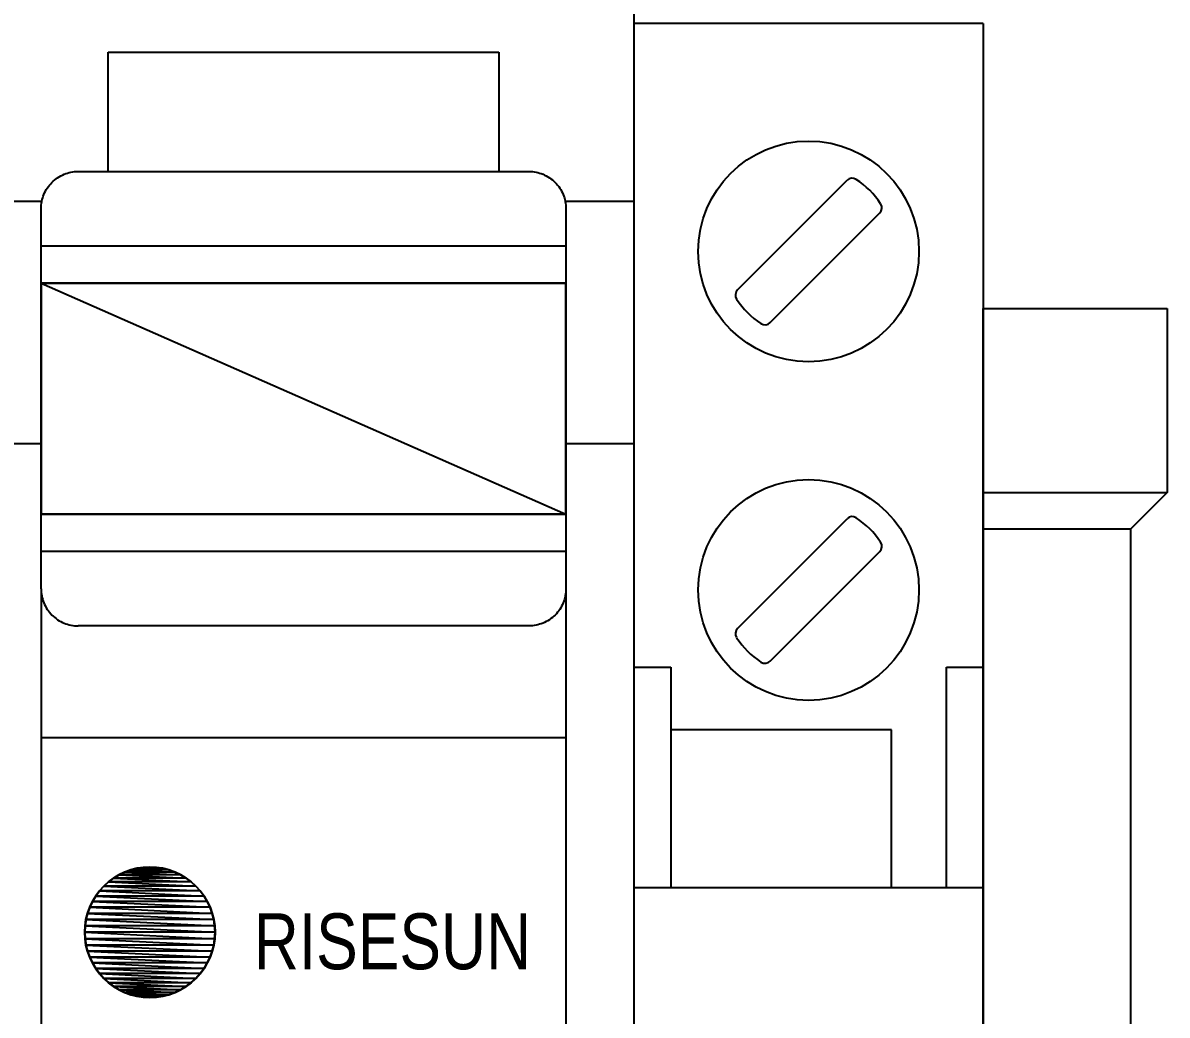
# Model space of a CAD drawing. Header units: millimetres. Extents: x 173893 to 258446, y -176540 to -123824.
# Drawn here: x 188289.47 to 188320.59, y -151208.83 to -151181.86 of the extents above; entities that cross this region are included whole.
import ezdxf

# ---------------------------------------------------------------- set-up
doc = ezdxf.new("R2010")
doc.units = ezdxf.units.MM
doc.header["$LTSCALE"] = 3
doc.linetypes.add('NEW_LINE159', pattern=[0.7, 0.5, -0.2])
doc.layers.add('1', color=3, linetype='Continuous')
doc.layers.add('DUT', color=7, linetype='Continuous')
doc.styles.add('Arial', font='arial.ttf')

msp = doc.modelspace()

# ---------------------------------------------------------------- linework, layer by layer
for p, q in [((188306.09, -151169.6), (188306.09, -151249.082)), ((188291.788, -151185.902), (188291.788, -151182.662)), ((188291.788, -151182.662), (188302.42, -151182.662)), ((188302.42, -151182.662), (188302.42, -151185.902)), ((188290.376, -151186.1), (188290.417, -151186.072)), ((188290.417, -151186.072), (188290.458, -151186.045)), ((188290.458, -151186.045), (188290.501, -151186.021)), ((188290.501, -151186.021), (188290.546, -151185.999)), ((188290.546, -151185.999), (188290.591, -151185.979)), ((188290.591, -151185.979), (188290.637, -151185.961)), ((188290.637, -151185.961), (188290.684, -151185.945)), ((188290.684, -151185.945), (188290.731, -151185.932)), ((188290.731, -151185.932), (188290.78, -151185.921)), ((188290.78, -151185.921), (188290.829, -151185.913)), ((188290.829, -151185.913), (188290.878, -151185.907)), ((188290.878, -151185.907), (188290.928, -151185.903)), ((188290.928, -151185.903), (188290.978, -151185.902)), ((188290.978, -151185.902), (188291.788, -151185.902)), ((188291.788, -151185.902), (188302.42, -151185.902)), ((188302.42, -151185.902), (188303.23, -151185.902)), ((188303.23, -151185.902), (188303.23, -151185.902)), ((188303.23, -151185.902), (188303.28, -151185.903)), ((188303.28, -151185.903), (188303.33, -151185.907)), ((188303.33, -151185.907), (188303.379, -151185.913)), ((188303.379, -151185.913), (188303.428, -151185.921)), ((188303.428, -151185.921), (188303.476, -151185.932)), ((188303.476, -151185.932), (188303.524, -151185.945)), ((188303.524, -151185.945), (188303.571, -151185.961)), ((188303.571, -151185.961), (188303.617, -151185.979)), ((188303.617, -151185.979), (188303.662, -151185.999)), ((188303.662, -151185.999), (188303.706, -151186.021)), ((188303.706, -151186.021), (188303.749, -151186.045)), ((188303.749, -151186.045), (188303.791, -151186.072)), ((188303.791, -151186.072), (188303.832, -151186.1)), ((188290.085, -151186.437), (188290.109, -151186.394)), ((188290.109, -151186.394), (188290.136, -151186.352)), ((188290.136, -151186.352), (188290.164, -151186.312)), ((188290.164, -151186.312), (188290.195, -151186.272)), ((188290.195, -151186.272), (188290.228, -151186.235)), ((188290.228, -151186.235), (188290.262, -151186.198)), ((188290.262, -151186.198), (188290.299, -151186.164)), ((188290.262, -151186.198), (188290.262, -151186.198)), ((188290.299, -151186.164), (188290.337, -151186.131)), ((188290.337, -151186.131), (188290.376, -151186.1)), ((188303.832, -151186.1), (188303.871, -151186.131)), ((188303.871, -151186.131), (188303.909, -151186.164)), ((188303.909, -151186.164), (188303.946, -151186.198)), ((188303.946, -151186.198), (188303.946, -151186.198)), ((188303.946, -151186.198), (188303.98, -151186.235)), ((188303.98, -151186.235), (188304.013, -151186.272)), ((188304.013, -151186.272), (188304.043, -151186.312)), ((188304.043, -151186.312), (188304.072, -151186.352)), ((188304.072, -151186.352), (188304.098, -151186.394)), ((188304.098, -151186.394), (188304.123, -151186.437)), ((188288.118, -151186.712), (188289.986, -151186.712)), ((188289.977, -151186.765), (188289.985, -151186.716)), ((188289.985, -151186.716), (188289.996, -151186.667)), ((188289.996, -151186.667), (188290.01, -151186.62)), ((188290.01, -151186.62), (188290.025, -151186.573)), ((188290.025, -151186.573), (188290.043, -151186.527)), ((188290.043, -151186.527), (188290.063, -151186.481)), ((188290.063, -151186.481), (188290.085, -151186.437)), ((188304.123, -151186.437), (188304.145, -151186.481)), ((188304.145, -151186.481), (188304.165, -151186.527)), ((188304.165, -151186.527), (188304.183, -151186.573)), ((188304.183, -151186.573), (188304.198, -151186.62)), ((188304.198, -151186.62), (188304.212, -151186.667)), ((188304.212, -151186.667), (188304.223, -151186.716)), ((188304.222, -151186.712), (188306.09, -151186.712)), ((188304.223, -151186.716), (188304.231, -151186.765)), ((188289.966, -151186.914), (188289.967, -151186.864)), ((188289.966, -151188.939), (188289.966, -151186.914)), ((188289.966, -151186.914), (188289.966, -151186.914)), ((188289.967, -151186.864), (188289.971, -151186.814)), ((188289.971, -151186.814), (188289.977, -151186.765)), ((188304.231, -151186.765), (188304.237, -151186.814)), ((188304.237, -151186.814), (188304.241, -151186.864)), ((188304.241, -151186.864), (188304.242, -151186.914)), ((188304.242, -151186.914), (188304.242, -151188.939)), ((188289.966, -151187.927), (188304.242, -151187.927)), ((188289.966, -151188.939), (188304.242, -151188.939)), ((188289.966, -151195.217), (188289.966, -151188.939)), ((188304.242, -151188.939), (188304.242, -151195.217)), ((188288.118, -151193.293), (188289.986, -151193.293)), ((188304.222, -151193.293), (188306.09, -151193.293)), ((188289.966, -151197.242), (188289.966, -151195.217)), ((188304.242, -151195.217), (188289.966, -151195.217)), ((188304.242, -151195.217), (188304.242, -151197.242)), ((188304.242, -151196.229), (188289.966, -151196.229)), ((188289.966, -151197.242), (188289.966, -151197.242)), ((188289.966, -151197.242), (188289.967, -151197.292)), ((188289.966, -151197.242), (188289.966, -151228.629)), ((188289.967, -151197.292), (188289.971, -151197.342)), ((188304.241, -151197.292), (188304.237, -151197.342)), ((188304.242, -151197.242), (188304.241, -151197.292)), ((188304.242, -151197.242), (188304.242, -151197.242)), ((188304.242, -151197.242), (188304.242, -151228.629)), ((188289.971, -151197.342), (188289.977, -151197.391)), ((188289.977, -151197.391), (188289.985, -151197.44)), ((188289.985, -151197.44), (188289.996, -151197.488)), ((188289.996, -151197.488), (188290.01, -151197.536)), ((188290.01, -151197.536), (188290.025, -151197.583)), ((188290.025, -151197.583), (188290.043, -151197.629)), ((188304.183, -151197.583), (188304.165, -151197.629)), ((188304.198, -151197.536), (188304.183, -151197.583)), ((188304.212, -151197.488), (188304.198, -151197.536)), ((188304.223, -151197.44), (188304.212, -151197.488)), ((188304.231, -151197.391), (188304.223, -151197.44)), ((188304.237, -151197.342), (188304.231, -151197.391)), ((188290.043, -151197.629), (188290.063, -151197.674)), ((188290.063, -151197.674), (188290.085, -151197.718)), ((188290.085, -151197.718), (188290.109, -151197.761)), ((188290.109, -151197.761), (188290.136, -151197.803)), ((188290.136, -151197.803), (188290.164, -151197.844)), ((188290.164, -151197.844), (188290.195, -151197.883)), ((188290.195, -151197.883), (188290.228, -151197.921)), ((188290.228, -151197.921), (188290.262, -151197.958)), ((188303.98, -151197.921), (188303.946, -151197.958)), ((188304.013, -151197.883), (188303.98, -151197.921)), ((188304.043, -151197.844), (188304.013, -151197.883)), ((188304.072, -151197.803), (188304.043, -151197.844)), ((188304.098, -151197.761), (188304.072, -151197.803)), ((188304.123, -151197.718), (188304.098, -151197.761)), ((188304.145, -151197.674), (188304.123, -151197.718)), ((188304.165, -151197.629), (188304.145, -151197.674)), ((188290.262, -151197.958), (188290.262, -151197.958)), ((188290.262, -151197.958), (188290.299, -151197.992)), ((188290.299, -151197.992), (188290.337, -151198.025)), ((188290.337, -151198.025), (188290.376, -151198.055)), ((188290.376, -151198.055), (188290.417, -151198.084)), ((188290.417, -151198.084), (188290.458, -151198.111)), ((188290.458, -151198.111), (188290.501, -151198.135)), ((188290.501, -151198.135), (188290.546, -151198.157)), ((188290.546, -151198.157), (188290.591, -151198.177)), ((188290.591, -151198.177), (188290.637, -151198.195)), ((188290.637, -151198.195), (188290.684, -151198.21)), ((188290.684, -151198.21), (188290.731, -151198.224)), ((188290.731, -151198.224), (188290.78, -151198.235)), ((188303.476, -151198.224), (188303.428, -151198.235)), ((188303.524, -151198.21), (188303.476, -151198.224)), ((188303.571, -151198.195), (188303.524, -151198.21)), ((188303.617, -151198.177), (188303.571, -151198.195)), ((188303.662, -151198.157), (188303.617, -151198.177)), ((188303.706, -151198.135), (188303.662, -151198.157)), ((188303.749, -151198.111), (188303.706, -151198.135)), ((188303.791, -151198.084), (188303.749, -151198.111)), ((188303.832, -151198.055), (188303.791, -151198.084)), ((188303.871, -151198.025), (188303.832, -151198.055)), ((188303.909, -151197.992), (188303.871, -151198.025)), ((188303.946, -151197.958), (188303.909, -151197.992)), ((188303.946, -151197.958), (188303.946, -151197.958)), ((188290.78, -151198.235), (188290.829, -151198.243)), ((188290.829, -151198.243), (188290.878, -151198.249)), ((188290.878, -151198.249), (188290.928, -151198.253)), ((188290.928, -151198.253), (188290.978, -151198.254)), ((188303.23, -151198.254), (188290.978, -151198.254)), ((188303.28, -151198.253), (188303.23, -151198.254)), ((188303.33, -151198.249), (188303.28, -151198.253)), ((188303.379, -151198.243), (188303.33, -151198.249)), ((188303.428, -151198.235), (188303.379, -151198.243)), ((188304.242, -151201.292), (188289.966, -151201.292))]:
    msp.add_line(p, q)
at = {"color": 144}
for p, q in [((188289.966, -151188.939), (188304.242, -151188.939)), ((188289.966, -151188.939), (188289.966, -151188.939)), ((188289.966, -151188.939), (188304.242, -151195.217)), ((188289.966, -151195.217), (188289.966, -151188.939)), ((188289.966, -151188.939), (188304.242, -151195.217)), ((188304.242, -151188.939), (188289.966, -151188.939)), ((188289.966, -151188.939), (188304.242, -151188.939)), ((188289.966, -151188.939), (188289.966, -151195.217)), ((188304.242, -151195.217), (188304.242, -151188.939)), ((188304.242, -151188.939), (188304.242, -151195.217)), ((188304.242, -151195.217), (188289.966, -151195.217)), ((188289.966, -151195.217), (188304.242, -151195.217)), ((188289.966, -151195.217), (188289.966, -151195.217)), ((188289.966, -151195.217), (188304.242, -151195.217))]:
    msp.add_line(p, q, dxfattribs=at)
at = {"color": 251, "linetype": 'NEW_LINE159'}
for p, q in [((188292.08, -151205.022), (188291.934, -151205.111)), ((188292.235, -151204.947), (188292.08, -151205.022)), ((188292.398, -151204.888), (188292.235, -151204.947)), ((188292.567, -151204.844), (188292.398, -151204.888)), ((188292.743, -151204.817), (188292.567, -151204.844)), ((188292.925, -151204.808), (188292.743, -151204.817)), ((188293.106, -151204.817), (188292.925, -151204.808)), ((188292.925, -151204.808), (188292.925, -151204.808)), ((188293.282, -151204.844), (188293.106, -151204.817)), ((188293.451, -151204.888), (188293.282, -151204.844)), ((188293.614, -151204.947), (188293.451, -151204.888)), ((188293.769, -151205.022), (188293.614, -151204.947)), ((188293.915, -151205.111), (188293.769, -151205.022)), ((188291.672, -151205.327), (188291.557, -151205.453)), ((188291.798, -151205.213), (188291.672, -151205.327)), ((188291.934, -151205.111), (188291.798, -151205.213)), ((188294.052, -151205.213), (188293.915, -151205.111)), ((188294.178, -151205.327), (188294.052, -151205.213)), ((188294.292, -151205.453), (188294.178, -151205.327)), ((188291.455, -151205.589), (188291.367, -151205.735)), ((188291.557, -151205.453), (188291.455, -151205.589)), ((188294.394, -151205.589), (188294.292, -151205.453)), ((188294.483, -151205.735), (188294.394, -151205.589)), ((188291.292, -151205.89), (188291.232, -151206.053)), ((188291.367, -151205.735), (188291.292, -151205.89)), ((188294.557, -151205.89), (188294.483, -151205.735)), ((188294.617, -151206.053), (188294.557, -151205.89)), ((188291.189, -151206.223), (188291.162, -151206.399)), ((188291.232, -151206.053), (188291.189, -151206.223)), ((188294.661, -151206.223), (188294.617, -151206.053)), ((188294.687, -151206.399), (188294.661, -151206.223)), ((188291.162, -151206.399), (188291.153, -151206.58)), ((188291.153, -151206.58), (188291.153, -151206.58)), ((188291.153, -151206.58), (188291.162, -151206.761)), ((188294.697, -151206.58), (188294.687, -151206.399)), ((188294.687, -151206.761), (188294.697, -151206.58)), ((188294.697, -151206.58), (188294.697, -151206.58)), ((188291.162, -151206.761), (188291.189, -151206.937)), ((188291.189, -151206.937), (188291.232, -151207.107)), ((188294.617, -151207.107), (188294.661, -151206.937)), ((188294.661, -151206.937), (188294.687, -151206.761)), ((188291.232, -151207.107), (188291.292, -151207.27)), ((188294.557, -151207.27), (188294.617, -151207.107)), ((188291.292, -151207.27), (188291.366, -151207.424)), ((188291.366, -151207.424), (188291.455, -151207.571)), ((188294.394, -151207.571), (188294.483, -151207.424)), ((188294.483, -151207.424), (188294.557, -151207.27)), ((188291.455, -151207.571), (188291.557, -151207.707)), ((188291.557, -151207.707), (188291.672, -151207.833)), ((188291.672, -151207.833), (188291.797, -151207.947)), ((188294.052, -151207.947), (188294.178, -151207.833)), ((188294.178, -151207.833), (188294.292, -151207.707)), ((188294.292, -151207.707), (188294.394, -151207.571)), ((188291.797, -151207.947), (188291.934, -151208.049)), ((188291.934, -151208.049), (188292.08, -151208.138)), ((188292.08, -151208.138), (188292.235, -151208.213)), ((188293.614, -151208.213), (188293.769, -151208.138)), ((188293.769, -151208.138), (188293.915, -151208.049)), ((188293.915, -151208.049), (188294.052, -151207.947)), ((188292.235, -151208.213), (188292.398, -151208.272)), ((188292.398, -151208.272), (188292.567, -151208.316)), ((188292.567, -151208.316), (188292.743, -151208.343)), ((188292.743, -151208.343), (188292.925, -151208.352)), ((188292.925, -151208.352), (188293.106, -151208.343)), ((188292.925, -151208.352), (188292.925, -151208.352)), ((188293.106, -151208.343), (188293.282, -151208.316)), ((188293.282, -151208.316), (188293.451, -151208.272)), ((188293.451, -151208.272), (188293.614, -151208.213))]:
    msp.add_line(p, q, dxfattribs=at)
at = {"color": 251}
for p, q in [((188291.94, -151205.107), (188292.09, -151205.017)), ((188292.09, -151205.017), (188291.94, -151205.107)), ((188292.09, -151205.017), (188292.247, -151204.943)), ((188292.247, -151204.943), (188292.09, -151205.017)), ((188293.76, -151205.017), (188292.09, -151205.017)), ((188292.09, -151205.017), (188293.909, -151205.107)), ((188292.09, -151205.017), (188293.909, -151205.107)), ((188293.76, -151205.017), (188292.09, -151205.017)), ((188292.247, -151204.943), (188292.41, -151204.885)), ((188292.41, -151204.885), (188292.247, -151204.943)), ((188293.603, -151204.943), (188292.247, -151204.943)), ((188292.247, -151204.943), (188293.76, -151205.017)), ((188292.247, -151204.943), (188293.76, -151205.017)), ((188293.603, -151204.943), (188292.247, -151204.943)), ((188292.41, -151204.885), (188292.579, -151204.842)), ((188292.579, -151204.842), (188292.41, -151204.885)), ((188293.439, -151204.885), (188292.41, -151204.885)), ((188292.41, -151204.885), (188293.603, -151204.943)), ((188292.41, -151204.885), (188293.603, -151204.943)), ((188293.439, -151204.885), (188292.41, -151204.885)), ((188292.579, -151204.842), (188292.751, -151204.817)), ((188292.751, -151204.817), (188292.579, -151204.842)), ((188293.27, -151204.842), (188292.579, -151204.842)), ((188292.579, -151204.842), (188293.439, -151204.885)), ((188292.579, -151204.842), (188293.439, -151204.885)), ((188293.27, -151204.842), (188292.579, -151204.842)), ((188292.751, -151204.817), (188292.925, -151204.808)), ((188292.925, -151204.808), (188292.751, -151204.817)), ((188293.098, -151204.817), (188292.751, -151204.817)), ((188292.751, -151204.817), (188293.27, -151204.842)), ((188292.751, -151204.817), (188293.27, -151204.842)), ((188293.098, -151204.817), (188292.751, -151204.817)), ((188292.925, -151204.808), (188293.098, -151204.817)), ((188293.098, -151204.817), (188292.925, -151204.808)), ((188293.27, -151204.842), (188293.098, -151204.817)), ((188293.098, -151204.817), (188293.27, -151204.842)), ((188293.439, -151204.885), (188293.27, -151204.842)), ((188293.27, -151204.842), (188293.439, -151204.885)), ((188293.603, -151204.943), (188293.439, -151204.885)), ((188293.439, -151204.885), (188293.603, -151204.943)), ((188293.76, -151205.017), (188293.603, -151204.943)), ((188293.603, -151204.943), (188293.76, -151205.017)), ((188293.909, -151205.107), (188293.76, -151205.017)), ((188293.76, -151205.017), (188293.909, -151205.107)), ((188291.555, -151205.456), (188291.672, -151205.327)), ((188291.672, -151205.327), (188291.555, -151205.456)), ((188291.672, -151205.327), (188291.801, -151205.21)), ((188291.801, -151205.21), (188291.672, -151205.327)), ((188294.178, -151205.327), (188291.672, -151205.327)), ((188291.672, -151205.327), (188294.294, -151205.456)), ((188291.672, -151205.327), (188294.294, -151205.456)), ((188294.178, -151205.327), (188291.672, -151205.327)), ((188291.801, -151205.21), (188291.94, -151205.107)), ((188291.94, -151205.107), (188291.801, -151205.21)), ((188294.049, -151205.21), (188291.801, -151205.21)), ((188291.801, -151205.21), (188294.178, -151205.327)), ((188291.801, -151205.21), (188294.178, -151205.327)), ((188294.049, -151205.21), (188291.801, -151205.21)), ((188293.909, -151205.107), (188291.94, -151205.107)), ((188291.94, -151205.107), (188294.049, -151205.21)), ((188291.94, -151205.107), (188294.049, -151205.21)), ((188293.909, -151205.107), (188291.94, -151205.107)), ((188294.049, -151205.21), (188293.909, -151205.107)), ((188293.909, -151205.107), (188294.049, -151205.21)), ((188294.178, -151205.327), (188294.049, -151205.21)), ((188294.049, -151205.21), (188294.178, -151205.327)), ((188294.294, -151205.456), (188294.178, -151205.327)), ((188294.178, -151205.327), (188294.294, -151205.456)), ((188291.362, -151205.745), (188291.452, -151205.596)), ((188291.452, -151205.596), (188291.362, -151205.745)), ((188291.452, -151205.596), (188291.555, -151205.456)), ((188291.555, -151205.456), (188291.452, -151205.596)), ((188294.398, -151205.596), (188291.452, -151205.596)), ((188291.452, -151205.596), (188294.487, -151205.745)), ((188291.452, -151205.596), (188294.487, -151205.745)), ((188294.398, -151205.596), (188291.452, -151205.596)), ((188294.294, -151205.456), (188291.555, -151205.456)), ((188291.555, -151205.456), (188294.398, -151205.596)), ((188291.555, -151205.456), (188294.398, -151205.596)), ((188294.294, -151205.456), (188291.555, -151205.456)), ((188294.398, -151205.596), (188294.294, -151205.456)), ((188294.294, -151205.456), (188294.398, -151205.596)), ((188294.487, -151205.745), (188294.398, -151205.596)), ((188294.398, -151205.596), (188294.487, -151205.745)), ((188291.229, -151206.066), (188291.288, -151205.902)), ((188291.288, -151205.902), (188291.229, -151206.066)), ((188291.288, -151205.902), (188291.362, -151205.745)), ((188291.362, -151205.745), (188291.288, -151205.902)), ((188294.562, -151205.902), (188291.288, -151205.902)), ((188291.288, -151205.902), (188294.62, -151206.066)), ((188291.288, -151205.902), (188294.62, -151206.066)), ((188294.562, -151205.902), (188291.288, -151205.902)), ((188294.487, -151205.745), (188291.362, -151205.745)), ((188291.362, -151205.745), (188294.562, -151205.902)), ((188291.362, -151205.745), (188294.562, -151205.902)), ((188294.487, -151205.745), (188291.362, -151205.745)), ((188294.562, -151205.902), (188294.487, -151205.745)), ((188294.487, -151205.745), (188294.562, -151205.902)), ((188294.62, -151206.066), (188294.562, -151205.902)), ((188294.562, -151205.902), (188294.62, -151206.066)), ((188291.161, -151206.406), (188291.187, -151206.234)), ((188291.187, -151206.234), (188291.161, -151206.406)), ((188291.187, -151206.234), (188291.229, -151206.066)), ((188291.229, -151206.066), (188291.187, -151206.234)), ((188294.663, -151206.234), (188291.187, -151206.234)), ((188291.187, -151206.234), (188294.688, -151206.406)), ((188291.187, -151206.234), (188294.688, -151206.406)), ((188294.663, -151206.234), (188291.187, -151206.234)), ((188294.62, -151206.066), (188291.229, -151206.066)), ((188291.229, -151206.066), (188294.663, -151206.234)), ((188291.229, -151206.066), (188294.663, -151206.234)), ((188294.62, -151206.066), (188291.229, -151206.066)), ((188294.663, -151206.234), (188294.62, -151206.066)), ((188294.62, -151206.066), (188294.663, -151206.234)), ((188294.688, -151206.406), (188294.663, -151206.234)), ((188294.663, -151206.234), (188294.688, -151206.406)), ((188291.153, -151206.58), (188291.161, -151206.406)), ((188291.161, -151206.406), (188291.153, -151206.58)), ((188294.697, -151206.58), (188291.153, -151206.58)), ((188291.153, -151206.58), (188294.688, -151206.754)), ((188291.161, -151206.754), (188291.153, -151206.58)), ((188291.153, -151206.58), (188294.688, -151206.754)), ((188294.697, -151206.58), (188291.153, -151206.58)), ((188291.153, -151206.58), (188291.161, -151206.754)), ((188294.688, -151206.406), (188291.161, -151206.406)), ((188291.161, -151206.406), (188294.697, -151206.58)), ((188291.161, -151206.406), (188294.697, -151206.58)), ((188294.688, -151206.406), (188291.161, -151206.406)), ((188294.697, -151206.58), (188294.688, -151206.406)), ((188294.688, -151206.406), (188294.697, -151206.58)), ((188294.688, -151206.754), (188294.697, -151206.58)), ((188294.697, -151206.58), (188294.688, -151206.754)), ((188294.688, -151206.754), (188291.161, -151206.754)), ((188291.161, -151206.754), (188294.663, -151206.926)), ((188291.187, -151206.926), (188291.161, -151206.754)), ((188291.161, -151206.754), (188294.663, -151206.926)), ((188294.688, -151206.754), (188291.161, -151206.754)), ((188291.161, -151206.754), (188291.187, -151206.926)), ((188294.663, -151206.926), (188291.187, -151206.926)), ((188291.187, -151206.926), (188294.62, -151207.094)), ((188291.229, -151207.094), (188291.187, -151206.926)), ((188291.187, -151206.926), (188294.62, -151207.094)), ((188294.663, -151206.926), (188291.187, -151206.926)), ((188291.187, -151206.926), (188291.229, -151207.094)), ((188294.62, -151207.094), (188294.663, -151206.926)), ((188294.663, -151206.926), (188294.62, -151207.094)), ((188294.663, -151206.926), (188294.688, -151206.754)), ((188294.688, -151206.754), (188294.663, -151206.926)), ((188294.62, -151207.094), (188291.229, -151207.094)), ((188291.229, -151207.094), (188294.562, -151207.258)), ((188291.288, -151207.258), (188291.229, -151207.094)), ((188291.229, -151207.094), (188294.562, -151207.258)), ((188294.62, -151207.094), (188291.229, -151207.094)), ((188291.229, -151207.094), (188291.288, -151207.258)), ((188294.562, -151207.258), (188294.62, -151207.094)), ((188294.62, -151207.094), (188294.562, -151207.258)), ((188294.562, -151207.258), (188291.288, -151207.258)), ((188291.288, -151207.258), (188294.487, -151207.415)), ((188291.362, -151207.415), (188291.288, -151207.258)), ((188291.288, -151207.258), (188294.487, -151207.415)), ((188294.562, -151207.258), (188291.288, -151207.258)), ((188291.288, -151207.258), (188291.362, -151207.415)), ((188294.487, -151207.415), (188291.362, -151207.415)), ((188291.362, -151207.415), (188294.398, -151207.564)), ((188291.452, -151207.564), (188291.362, -151207.415)), ((188291.362, -151207.415), (188294.398, -151207.564)), ((188294.487, -151207.415), (188291.362, -151207.415)), ((188291.362, -151207.415), (188291.452, -151207.564)), ((188294.398, -151207.564), (188291.452, -151207.564)), ((188291.452, -151207.564), (188294.294, -151207.704)), ((188291.555, -151207.704), (188291.452, -151207.564)), ((188291.452, -151207.564), (188294.294, -151207.704)), ((188294.398, -151207.564), (188291.452, -151207.564)), ((188291.452, -151207.564), (188291.555, -151207.704)), ((188294.294, -151207.704), (188294.398, -151207.564)), ((188294.398, -151207.564), (188294.294, -151207.704)), ((188294.398, -151207.564), (188294.487, -151207.415)), ((188294.487, -151207.415), (188294.398, -151207.564)), ((188294.487, -151207.415), (188294.562, -151207.258)), ((188294.562, -151207.258), (188294.487, -151207.415)), ((188294.294, -151207.704), (188291.555, -151207.704)), ((188291.555, -151207.704), (188294.178, -151207.833)), ((188291.672, -151207.833), (188291.555, -151207.704)), ((188291.555, -151207.704), (188294.178, -151207.833)), ((188294.294, -151207.704), (188291.555, -151207.704)), ((188291.555, -151207.704), (188291.672, -151207.833)), ((188294.178, -151207.833), (188291.672, -151207.833)), ((188291.672, -151207.833), (188294.049, -151207.95)), ((188291.801, -151207.95), (188291.672, -151207.833)), ((188291.672, -151207.833), (188294.049, -151207.95)), ((188294.178, -151207.833), (188291.672, -151207.833)), ((188291.672, -151207.833), (188291.801, -151207.95)), ((188294.049, -151207.95), (188294.178, -151207.833)), ((188294.178, -151207.833), (188294.049, -151207.95)), ((188294.178, -151207.833), (188294.294, -151207.704)), ((188294.294, -151207.704), (188294.178, -151207.833)), ((188294.049, -151207.95), (188291.801, -151207.95)), ((188291.801, -151207.95), (188293.909, -151208.053)), ((188291.94, -151208.053), (188291.801, -151207.95)), ((188291.801, -151207.95), (188293.909, -151208.053)), ((188294.049, -151207.95), (188291.801, -151207.95)), ((188291.801, -151207.95), (188291.94, -151208.053)), ((188293.909, -151208.053), (188291.94, -151208.053)), ((188291.94, -151208.053), (188293.76, -151208.143)), ((188292.09, -151208.143), (188291.94, -151208.053)), ((188291.94, -151208.053), (188293.76, -151208.143)), ((188293.909, -151208.053), (188291.94, -151208.053)), ((188291.94, -151208.053), (188292.09, -151208.143)), ((188293.76, -151208.143), (188292.09, -151208.143)), ((188292.09, -151208.143), (188293.603, -151208.217)), ((188292.247, -151208.217), (188292.09, -151208.143)), ((188292.09, -151208.143), (188293.603, -151208.217)), ((188293.76, -151208.143), (188292.09, -151208.143)), ((188292.09, -151208.143), (188292.247, -151208.217)), ((188293.603, -151208.217), (188293.76, -151208.143)), ((188293.76, -151208.143), (188293.603, -151208.217)), ((188293.76, -151208.143), (188293.909, -151208.053)), ((188293.909, -151208.053), (188293.76, -151208.143)), ((188293.909, -151208.053), (188294.049, -151207.95)), ((188294.049, -151207.95), (188293.909, -151208.053)), ((188293.603, -151208.217), (188292.247, -151208.217)), ((188292.247, -151208.217), (188293.439, -151208.276)), ((188292.41, -151208.276), (188292.247, -151208.217)), ((188292.247, -151208.217), (188293.439, -151208.276)), ((188293.603, -151208.217), (188292.247, -151208.217)), ((188292.247, -151208.217), (188292.41, -151208.276)), ((188293.439, -151208.276), (188292.41, -151208.276)), ((188292.41, -151208.276), (188293.27, -151208.318)), ((188292.579, -151208.318), (188292.41, -151208.276)), ((188292.41, -151208.276), (188293.27, -151208.318)), ((188293.439, -151208.276), (188292.41, -151208.276)), ((188292.41, -151208.276), (188292.579, -151208.318)), ((188293.27, -151208.318), (188292.579, -151208.318)), ((188292.579, -151208.318), (188293.098, -151208.343)), ((188292.751, -151208.343), (188292.579, -151208.318)), ((188292.579, -151208.318), (188293.098, -151208.343)), ((188293.27, -151208.318), (188292.579, -151208.318)), ((188292.579, -151208.318), (188292.751, -151208.343)), ((188293.098, -151208.343), (188292.751, -151208.343)), ((188292.751, -151208.343), (188292.925, -151208.352)), ((188293.098, -151208.343), (188292.751, -151208.343)), ((188292.925, -151208.352), (188292.751, -151208.343)), ((188292.925, -151208.352), (188293.098, -151208.343)), ((188293.098, -151208.343), (188292.925, -151208.352)), ((188293.098, -151208.343), (188293.27, -151208.318)), ((188293.27, -151208.318), (188293.098, -151208.343)), ((188293.27, -151208.318), (188293.439, -151208.276)), ((188293.439, -151208.276), (188293.27, -151208.318)), ((188293.439, -151208.276), (188293.603, -151208.217)), ((188293.603, -151208.217), (188293.439, -151208.276))]:
    msp.add_line(p, q, dxfattribs=at)
at = {"layer": '1', "color": 7}
for p, q in [((188315.59, -151181.876), (188306.09, -151181.876)), ((188306.09, -151181.876), (188306.09, -151232.376)), ((188315.59, -151181.876), (188315.59, -151232.376)), ((188308.906, -151189.121), (188311.885, -151186.141)), ((188309.795, -151190.01), (188312.774, -151187.03)), ((188315.59, -151189.626), (188320.59, -151189.626)), ((188315.59, -151224.626), (188315.59, -151189.626)), ((188320.59, -151189.626), (188320.59, -151194.626)), ((188315.59, -151194.626), (188320.59, -151194.626)), ((188320.59, -151194.626), (188319.59, -151195.626)), ((188308.906, -151198.321), (188311.885, -151195.341)), ((188319.59, -151195.626), (188315.59, -151195.626)), ((188319.59, -151195.626), (188319.59, -151218.626)), ((188309.795, -151199.21), (188312.774, -151196.23)), ((188306.09, -151199.376), (188307.09, -151199.376)), ((188307.09, -151199.376), (188307.09, -151205.376)), ((188314.59, -151205.376), (188314.59, -151199.376)), ((188314.59, -151199.376), (188315.59, -151199.376)), ((188313.09, -151201.076), (188307.09, -151201.076)), ((188313.09, -151205.376), (188313.09, -151201.076)), ((188315.59, -151205.376), (188306.09, -151205.376))]:
    msp.add_line(p, q, dxfattribs=at)
for centre in [(188310.84, -151188.076), (188310.84, -151197.276)]:
    msp.add_circle(centre, 3, dxfattribs=at)
for centre, radius, start, end in [((188312.027, -151186.283), 0.2, 56.4992, 135), ((188310.84, -151188.076), 2.35, 33.5008, 56.4992), ((188312.633, -151186.889), 0.2, 315, 33.5008), ((188309.047, -151189.262), 0.2, 135, 213.5008), ((188310.84, -151188.076), 2.35, 213.5008, 236.4992), ((188309.653, -151189.869), 0.2, 236.4992, 315), ((188312.027, -151195.483), 0.2, 56.4992, 135), ((188310.84, -151197.276), 2.35, 33.5008, 56.4992), ((188312.633, -151196.089), 0.2, 315, 33.5008), ((188309.047, -151198.462), 0.2, 135, 213.5008), ((188310.84, -151197.276), 2.35, 213.5008, 236.4992), ((188309.653, -151199.069), 0.2, 236.4992, 315)]:
    msp.add_arc(centre, radius, start, end, dxfattribs=at)

# ---------------------------------------------------------------- texts
at = {"layer": 'DUT', "color": 251, "style": 'Arial', "oblique": 0, "width": 0.8}
msp.add_text('RISESUN', height=1.5186, dxfattribs=at).set_placement((188295.75, -151207.585))

doc.saveas('drawing.dxf')
